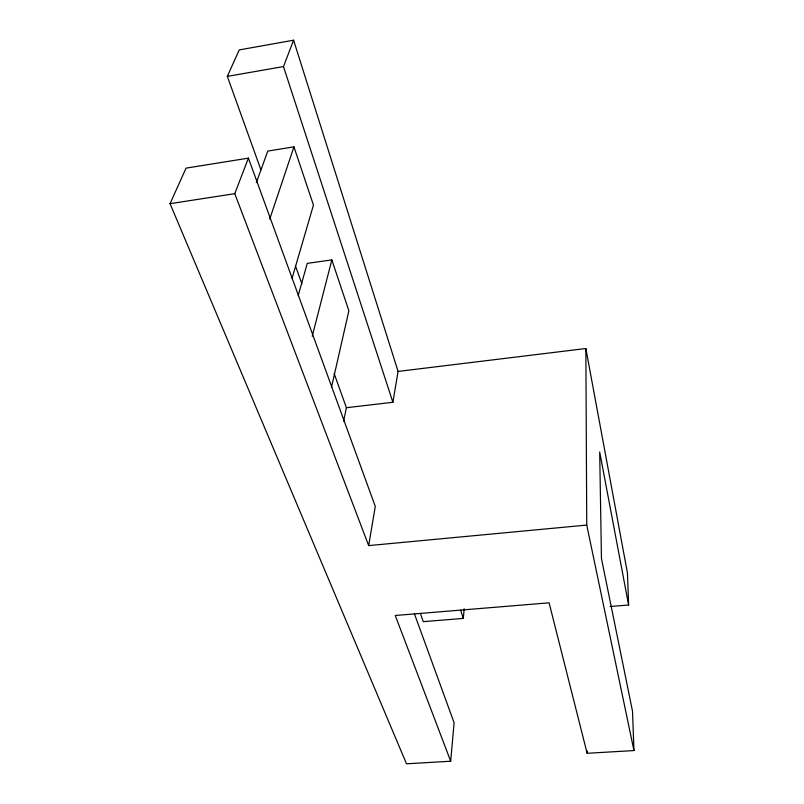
<?xml version="1.0" encoding="UTF-8"?>
<svg xmlns="http://www.w3.org/2000/svg" width="804" height="804" viewBox="0 0 804 804"><rect width="100%" height="100%" fill="white"/><g stroke="black" fill="none" stroke-linecap="round" stroke-linejoin="round"><path stroke-width="1.21" d="M450.692 761.227L395.256 615.492L549.102 602.819L587.131 753.288L633.954 750.564L586.749 525.082L368.674 545.604L375.287 506.419L248.396 158.137L186.046 168.136L170.046 203.683L406.512 763.8L450.692 761.227L454.099 722.716L414.402 613.764M420.351 613.432L423.306 621.653L463.305 618.407L464.169 608.728M343.599 421.145L346.413 407.718L392.885 402.281L398.091 371.428L293.591 40.2L239.24 49.918L227.331 76.38L260.808 169.533M331.469 387.347L348.876 310.766L331.831 259.903L307.259 263.38L298.173 295.681M312.233 336.233L331.831 259.903M292.043 278.365L313.459 205.09L293.942 146.851L267.792 151.072L256.305 182.639M269.762 219.05L293.942 146.851M368.674 545.604L234.778 193.663L248.396 158.137M392.885 402.281L283.48 66.571L293.591 40.2M227.331 76.38L283.48 66.571M170.046 203.683L234.778 193.663M398.091 371.428L585.855 348.524L627.452 573.061L628.617 605.02L610.025 606.528M295.56 266.214L301.922 283.902M334.132 373.518L346.413 407.718M460.602 610.115L463.305 618.407M628.617 605.02L599.694 451.999L601.452 558.478L632.517 711.228L633.954 750.564M585.855 348.524L586.749 525.082M587.121 750.846L587.131 753.288"/></g></svg>
